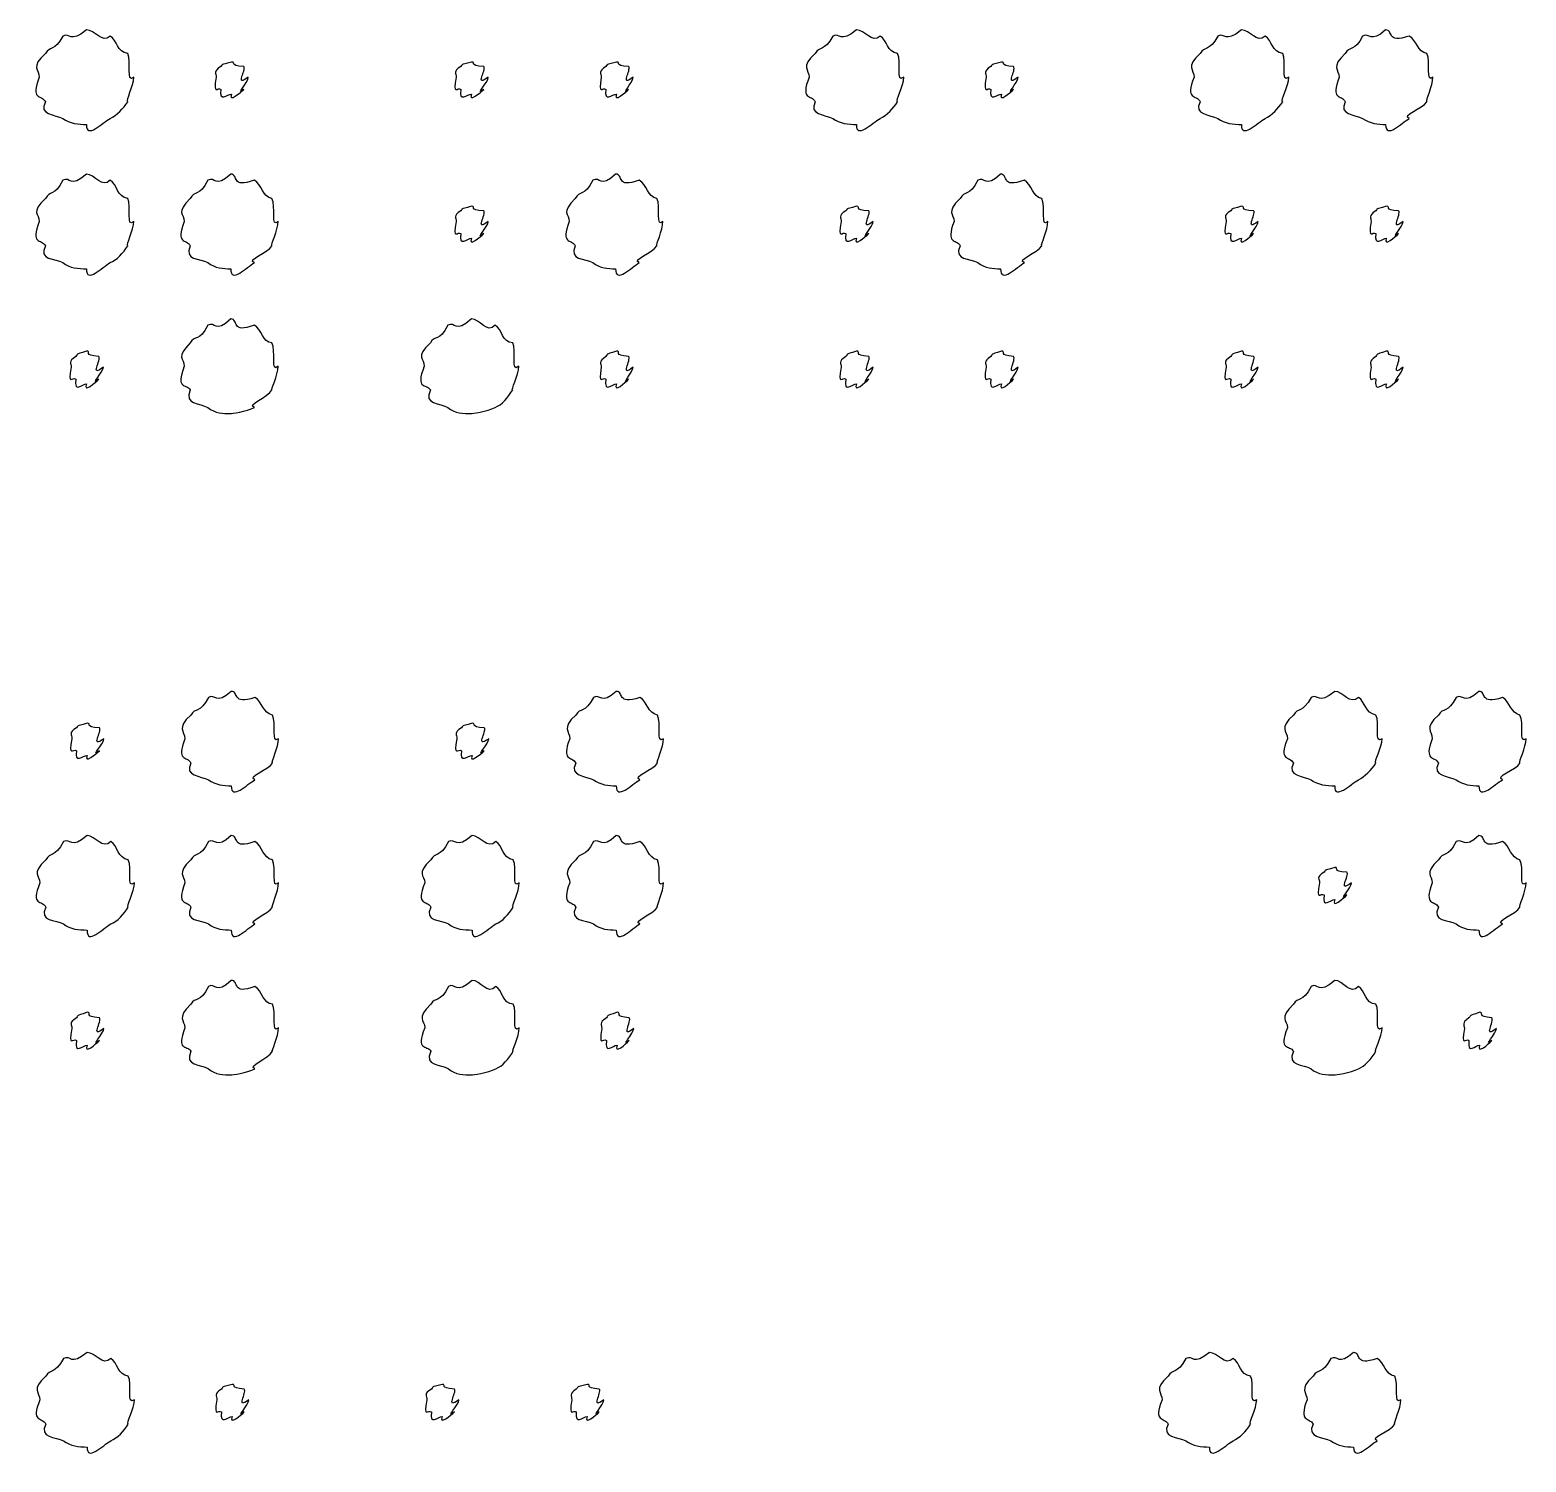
# Model space of a CAD drawing. Header units: millimetres. Extents: x -178 to -32, y 41 to 266.
# Drawn here: x -178.1 to -167.29, y 198.5 to 208.85 of the extents above; entities that cross this region are included whole.
import ezdxf

# ---------------------------------------------------------------- set-up
doc = ezdxf.new("R2010")
doc.units = ezdxf.units.MM
doc.layers.get('0').update_dxf_attribs({"linetype": 'CONTINUOUS'})

msp = doc.modelspace()

# ---------------------------------------------------------------- linework, layer by layer
at = {"color": 0}
for p, q in [((-177.691, 208.849), (-177.691, 208.849)), ((-172.126, 208.849), (-172.126, 208.849)), ((-169.344, 208.849), (-169.344, 208.849)), ((-168.302, 208.849), (-168.302, 208.849)), ((-176.643, 208.617), (-176.643, 208.617)), ((-174.908, 208.617), (-174.908, 208.617)), ((-173.861, 208.617), (-173.861, 208.617)), ((-171.079, 208.617), (-171.079, 208.617)), ((-177.691, 207.807), (-177.691, 207.807)), ((-176.649, 207.807), (-176.649, 207.807)), ((-173.867, 207.807), (-173.867, 207.807)), ((-171.085, 207.807), (-171.085, 207.807)), ((-174.908, 207.575), (-174.908, 207.575)), ((-172.126, 207.575), (-172.126, 207.575)), ((-169.344, 207.575), (-169.344, 207.575)), ((-168.297, 207.575), (-168.297, 207.575)), ((-176.649, 206.76), (-176.649, 206.76)), ((-174.908, 206.76), (-174.908, 206.76)), ((-177.691, 206.528), (-177.691, 206.528)), ((-173.861, 206.528), (-173.861, 206.528)), ((-172.126, 206.528), (-172.126, 206.528)), ((-171.079, 206.528), (-171.079, 206.528)), ((-169.344, 206.528), (-169.344, 206.528)), ((-168.297, 206.528), (-168.297, 206.528)), ((-176.645, 204.068), (-176.645, 204.068)), ((-173.863, 204.068), (-173.863, 204.068)), ((-168.67, 204.068), (-168.67, 204.068)), ((-167.628, 204.068), (-167.628, 204.068)), ((-177.686, 203.837), (-177.686, 203.837)), ((-174.904, 203.837), (-174.904, 203.837)), ((-177.686, 203.026), (-177.686, 203.026)), ((-176.645, 203.026), (-176.645, 203.026)), ((-174.904, 203.026), (-174.904, 203.026)), ((-173.863, 203.026), (-173.863, 203.026)), ((-167.628, 203.026), (-167.628, 203.026)), ((-168.67, 202.795), (-168.67, 202.795)), ((-176.645, 201.979), (-176.645, 201.979)), ((-174.904, 201.979), (-174.904, 201.979)), ((-168.67, 201.979), (-168.67, 201.979)), ((-177.686, 201.748), (-177.686, 201.748)), ((-173.857, 201.748), (-173.857, 201.748)), ((-167.623, 201.748), (-167.623, 201.748)), ((-177.686, 199.289), (-177.686, 199.289)), ((-169.575, 199.289), (-169.575, 199.289)), ((-168.534, 199.289), (-168.534, 199.289)), ((-176.639, 199.058), (-176.639, 199.058)), ((-175.121, 199.058), (-175.121, 199.058)), ((-174.073, 199.058), (-174.073, 199.058))]:
    msp.add_line(p, q, dxfattribs=at)
for points in [[(-177.862, 208.805), (-177.923, 208.689), (-177.958, 208.733), (-177.988, 208.678)], [(-177.691, 208.849), (-177.813, 208.747), (-177.806, 208.834), (-177.862, 208.805)], [(-177.52, 208.805), (-177.578, 208.747), (-177.631, 208.849), (-177.691, 208.849)], [(-177.393, 208.678), (-177.472, 208.689), (-177.467, 208.774), (-177.52, 208.805)], [(-172.297, 208.805), (-172.359, 208.689), (-172.394, 208.733), (-172.424, 208.678)], [(-172.126, 208.849), (-172.249, 208.747), (-172.242, 208.834), (-172.297, 208.805)], [(-171.955, 208.805), (-172.013, 208.747), (-172.067, 208.849), (-172.126, 208.849)], [(-171.829, 208.678), (-171.907, 208.689), (-171.903, 208.774), (-171.955, 208.805)], [(-169.515, 208.805), (-169.577, 208.689), (-169.611, 208.733), (-169.642, 208.678)], [(-169.344, 208.849), (-169.467, 208.747), (-169.46, 208.834), (-169.515, 208.805)], [(-169.173, 208.805), (-169.231, 208.747), (-169.285, 208.849), (-169.344, 208.849)], [(-169.046, 208.678), (-169.125, 208.689), (-169.121, 208.774), (-169.173, 208.805)], [(-168.468, 208.805), (-168.525, 208.689), (-168.564, 208.733), (-168.594, 208.678)], [(-168.302, 208.849), (-168.415, 208.747), (-168.412, 208.834), (-168.468, 208.805)], [(-168.131, 208.805), (-168.302, 208.747), (-168.243, 208.849), (-168.302, 208.849)], [(-168.004, 208.678), (-168.073, 208.689), (-168.076, 208.774), (-168.131, 208.805)], [(-177.988, 208.678), (-178.1, 208.578), (-178.032, 208.565), (-178.032, 208.507)], [(-177.349, 208.507), (-177.409, 208.46), (-177.363, 208.623), (-177.393, 208.678)], [(-176.721, 208.584), (-176.777, 208.548), (-176.754, 208.536), (-176.754, 208.507)], [(-176.643, 208.617), (-176.733, 208.592), (-176.699, 208.606), (-176.721, 208.584)], [(-176.555, 208.584), (-176.667, 208.592), (-176.606, 208.617), (-176.643, 208.617)], [(-176.522, 208.507), (-176.623, 208.431), (-176.533, 208.562), (-176.555, 208.584)], [(-174.986, 208.584), (-175.046, 208.548), (-175.019, 208.536), (-175.019, 208.507)], [(-174.908, 208.617), (-175.002, 208.592), (-174.964, 208.606), (-174.986, 208.584)], [(-174.82, 208.584), (-174.936, 208.592), (-174.871, 208.617), (-174.908, 208.617)], [(-174.787, 208.507), (-174.892, 208.431), (-174.798, 208.562), (-174.82, 208.584)], [(-173.938, 208.584), (-173.995, 208.548), (-173.971, 208.536), (-173.971, 208.507)], [(-173.861, 208.617), (-173.951, 208.592), (-173.916, 208.606), (-173.938, 208.584)], [(-173.773, 208.584), (-173.885, 208.592), (-173.824, 208.617), (-173.861, 208.617)], [(-173.74, 208.507), (-173.84, 208.431), (-173.751, 208.562), (-173.773, 208.584)], [(-172.424, 208.678), (-172.535, 208.578), (-172.468, 208.565), (-172.468, 208.507)], [(-171.784, 208.507), (-171.845, 208.46), (-171.798, 208.623), (-171.829, 208.678)], [(-171.156, 208.584), (-171.213, 208.548), (-171.189, 208.536), (-171.189, 208.507)], [(-171.079, 208.617), (-171.168, 208.592), (-171.134, 208.606), (-171.156, 208.584)], [(-170.991, 208.584), (-171.102, 208.592), (-171.042, 208.617), (-171.079, 208.617)], [(-170.958, 208.507), (-171.058, 208.431), (-170.968, 208.562), (-170.991, 208.584)], [(-169.642, 208.678), (-169.753, 208.578), (-169.686, 208.565), (-169.686, 208.507)], [(-169.002, 208.507), (-169.063, 208.46), (-169.016, 208.623), (-169.046, 208.678)], [(-168.594, 208.678), (-168.702, 208.578), (-168.638, 208.565), (-168.638, 208.507)], [(-167.96, 208.507), (-168.015, 208.46), (-167.974, 208.623), (-168.004, 208.678)], [(-178.032, 208.507), (-178.1, 208.339), (-178.017, 208.385), (-177.988, 208.33)], [(-177.393, 208.33), (-177.409, 208.339), (-177.349, 208.443), (-177.349, 208.507)], [(-176.754, 208.507), (-176.777, 208.365), (-176.743, 208.441), (-176.721, 208.419)], [(-176.555, 208.419), (-176.623, 208.365), (-176.522, 208.47), (-176.522, 208.507)], [(-175.019, 208.507), (-175.046, 208.365), (-175.008, 208.441), (-174.986, 208.419)], [(-174.82, 208.419), (-174.892, 208.365), (-174.787, 208.47), (-174.787, 208.507)], [(-173.971, 208.507), (-173.995, 208.365), (-173.96, 208.441), (-173.938, 208.419)], [(-173.773, 208.419), (-173.84, 208.365), (-173.74, 208.47), (-173.74, 208.507)], [(-172.468, 208.507), (-172.535, 208.339), (-172.453, 208.385), (-172.424, 208.33)], [(-171.829, 208.33), (-171.845, 208.339), (-171.784, 208.443), (-171.784, 208.507)], [(-171.189, 208.507), (-171.213, 208.365), (-171.178, 208.441), (-171.156, 208.419)], [(-170.991, 208.419), (-171.058, 208.365), (-170.958, 208.47), (-170.958, 208.507)], [(-169.686, 208.507), (-169.753, 208.339), (-169.671, 208.385), (-169.642, 208.33)], [(-169.046, 208.33), (-169.063, 208.339), (-169.002, 208.443), (-169.002, 208.507)], [(-168.638, 208.507), (-168.702, 208.339), (-168.623, 208.385), (-168.594, 208.33)], [(-168.004, 208.33), (-168.015, 208.339), (-167.96, 208.443), (-167.96, 208.507)], [(-176.721, 208.419), (-176.733, 208.321), (-176.672, 208.385), (-176.643, 208.385)], [(-176.643, 208.385), (-176.667, 208.321), (-176.577, 208.396), (-176.555, 208.419)], [(-174.986, 208.419), (-175.002, 208.321), (-174.937, 208.385), (-174.908, 208.385)], [(-174.908, 208.385), (-174.936, 208.321), (-174.842, 208.396), (-174.82, 208.419)], [(-173.938, 208.419), (-173.951, 208.321), (-173.89, 208.385), (-173.861, 208.385)], [(-173.861, 208.385), (-173.885, 208.321), (-173.795, 208.396), (-173.773, 208.419)], [(-171.156, 208.419), (-171.168, 208.321), (-171.108, 208.385), (-171.079, 208.385)], [(-171.079, 208.385), (-171.102, 208.321), (-171.013, 208.396), (-170.991, 208.419)], [(-177.988, 208.33), (-178.041, 208.233), (-177.917, 208.238), (-177.862, 208.209)], [(-177.52, 208.209), (-177.472, 208.233), (-177.426, 208.278), (-177.393, 208.33)], [(-172.424, 208.33), (-172.476, 208.233), (-172.352, 208.238), (-172.297, 208.209)], [(-171.955, 208.209), (-171.907, 208.233), (-171.862, 208.278), (-171.829, 208.33)], [(-169.642, 208.33), (-169.694, 208.233), (-169.57, 208.238), (-169.515, 208.209)], [(-169.173, 208.209), (-169.125, 208.233), (-169.079, 208.278), (-169.046, 208.33)], [(-168.594, 208.33), (-168.644, 208.233), (-168.523, 208.238), (-168.468, 208.209)], [(-168.131, 208.209), (-168.192, 208.233), (-168.033, 208.278), (-168.004, 208.33)], [(-177.862, 208.209), (-177.813, 208.173), (-177.748, 208.165), (-177.691, 208.165)], [(-177.691, 208.165), (-177.696, 208.056), (-177.575, 208.179), (-177.52, 208.209)], [(-172.297, 208.209), (-172.249, 208.173), (-172.184, 208.165), (-172.126, 208.165)], [(-172.126, 208.165), (-172.132, 208.056), (-172.011, 208.179), (-171.955, 208.209)], [(-169.515, 208.209), (-169.467, 208.173), (-169.402, 208.165), (-169.344, 208.165)], [(-169.344, 208.165), (-169.35, 208.056), (-169.228, 208.179), (-169.173, 208.209)], [(-168.468, 208.209), (-168.415, 208.173), (-168.357, 208.165), (-168.302, 208.165)], [(-168.302, 208.165), (-168.302, 208.056), (-168.186, 208.179), (-168.131, 208.209)], [(-177.862, 207.763), (-177.923, 207.641), (-177.958, 207.688), (-177.988, 207.631)], [(-177.691, 207.807), (-177.813, 207.699), (-177.806, 207.792), (-177.862, 207.763)], [(-177.52, 207.763), (-177.578, 207.699), (-177.631, 207.807), (-177.691, 207.807)], [(-177.393, 207.631), (-177.472, 207.641), (-177.467, 207.732), (-177.52, 207.763)], [(-176.814, 207.763), (-176.872, 207.641), (-176.911, 207.688), (-176.941, 207.631)], [(-176.649, 207.807), (-176.762, 207.699), (-176.759, 207.792), (-176.814, 207.763)], [(-176.478, 207.763), (-176.649, 207.699), (-176.59, 207.807), (-176.649, 207.807)], [(-176.351, 207.631), (-176.42, 207.641), (-176.423, 207.732), (-176.478, 207.763)], [(-174.032, 207.763), (-174.09, 207.641), (-174.129, 207.688), (-174.159, 207.631)], [(-173.867, 207.807), (-173.98, 207.699), (-173.977, 207.792), (-174.032, 207.763)], [(-173.696, 207.763), (-173.867, 207.699), (-173.807, 207.807), (-173.867, 207.807)], [(-173.569, 207.631), (-173.638, 207.641), (-173.641, 207.732), (-173.696, 207.763)], [(-171.25, 207.763), (-171.307, 207.641), (-171.346, 207.688), (-171.377, 207.631)], [(-171.085, 207.807), (-171.197, 207.699), (-171.195, 207.792), (-171.25, 207.763)], [(-170.913, 207.763), (-171.085, 207.699), (-171.025, 207.807), (-171.085, 207.807)], [(-170.787, 207.631), (-170.856, 207.641), (-170.858, 207.732), (-170.913, 207.763)], [(-177.988, 207.631), (-178.1, 207.527), (-178.032, 207.52), (-178.032, 207.465)], [(-177.349, 207.465), (-177.409, 207.41), (-177.363, 207.575), (-177.393, 207.631)], [(-176.941, 207.631), (-177.049, 207.527), (-176.985, 207.52), (-176.985, 207.465)], [(-176.307, 207.465), (-176.362, 207.41), (-176.321, 207.575), (-176.351, 207.631)], [(-174.159, 207.631), (-174.266, 207.527), (-174.203, 207.52), (-174.203, 207.465)], [(-173.525, 207.465), (-173.58, 207.41), (-173.539, 207.575), (-173.569, 207.631)], [(-171.377, 207.631), (-171.484, 207.527), (-171.421, 207.52), (-171.421, 207.465)], [(-170.743, 207.465), (-170.798, 207.41), (-170.756, 207.575), (-170.787, 207.631)], [(-174.986, 207.542), (-175.046, 207.501), (-175.019, 207.494), (-175.019, 207.465)], [(-174.908, 207.575), (-175.002, 207.545), (-174.964, 207.564), (-174.986, 207.542)], [(-174.82, 207.542), (-174.936, 207.545), (-174.871, 207.575), (-174.908, 207.575)], [(-174.787, 207.465), (-174.892, 207.384), (-174.798, 207.52), (-174.82, 207.542)], [(-172.203, 207.542), (-172.264, 207.501), (-172.236, 207.494), (-172.236, 207.465)], [(-172.126, 207.575), (-172.22, 207.545), (-172.181, 207.564), (-172.203, 207.542)], [(-172.038, 207.542), (-172.154, 207.545), (-172.089, 207.575), (-172.126, 207.575)], [(-172.005, 207.465), (-172.11, 207.384), (-172.016, 207.52), (-172.038, 207.542)], [(-169.421, 207.542), (-169.482, 207.501), (-169.454, 207.494), (-169.454, 207.465)], [(-169.344, 207.575), (-169.438, 207.545), (-169.399, 207.564), (-169.421, 207.542)], [(-169.256, 207.542), (-169.371, 207.545), (-169.307, 207.575), (-169.344, 207.575)], [(-169.223, 207.465), (-169.327, 207.384), (-169.234, 207.52), (-169.256, 207.542)], [(-168.374, 207.542), (-168.43, 207.501), (-168.407, 207.494), (-168.407, 207.465)], [(-168.297, 207.575), (-168.386, 207.545), (-168.352, 207.564), (-168.374, 207.542)], [(-168.208, 207.542), (-168.32, 207.545), (-168.259, 207.575), (-168.297, 207.575)], [(-168.176, 207.465), (-168.276, 207.384), (-168.186, 207.52), (-168.208, 207.542)], [(-178.032, 207.465), (-178.1, 207.292), (-178.017, 207.344), (-177.988, 207.289)], [(-177.393, 207.289), (-177.409, 207.292), (-177.349, 207.402), (-177.349, 207.465)], [(-176.985, 207.465), (-177.049, 207.292), (-176.97, 207.344), (-176.941, 207.289)], [(-176.351, 207.289), (-176.362, 207.292), (-176.307, 207.402), (-176.307, 207.465)], [(-175.019, 207.465), (-175.046, 207.318), (-175.008, 207.399), (-174.986, 207.377)], [(-174.82, 207.377), (-174.892, 207.318), (-174.787, 207.428), (-174.787, 207.465)], [(-174.203, 207.465), (-174.266, 207.292), (-174.188, 207.344), (-174.159, 207.289)], [(-173.569, 207.289), (-173.58, 207.292), (-173.525, 207.402), (-173.525, 207.465)], [(-172.236, 207.465), (-172.264, 207.318), (-172.225, 207.399), (-172.203, 207.377)], [(-172.038, 207.377), (-172.11, 207.318), (-172.005, 207.428), (-172.005, 207.465)], [(-171.421, 207.465), (-171.484, 207.292), (-171.406, 207.344), (-171.377, 207.289)], [(-170.787, 207.289), (-170.798, 207.292), (-170.743, 207.402), (-170.743, 207.465)], [(-169.454, 207.465), (-169.482, 207.318), (-169.443, 207.399), (-169.421, 207.377)], [(-169.256, 207.377), (-169.327, 207.318), (-169.223, 207.428), (-169.223, 207.465)], [(-168.407, 207.465), (-168.43, 207.318), (-168.396, 207.399), (-168.374, 207.377)], [(-168.208, 207.377), (-168.276, 207.318), (-168.176, 207.428), (-168.176, 207.465)], [(-177.988, 207.289), (-178.041, 207.185), (-177.917, 207.196), (-177.862, 207.167)], [(-177.52, 207.167), (-177.472, 207.185), (-177.426, 207.236), (-177.393, 207.289)], [(-176.941, 207.289), (-176.991, 207.185), (-176.869, 207.196), (-176.814, 207.167)], [(-176.478, 207.167), (-176.539, 207.185), (-176.38, 207.236), (-176.351, 207.289)], [(-174.986, 207.377), (-175.002, 207.274), (-174.937, 207.344), (-174.908, 207.344)], [(-174.908, 207.344), (-174.936, 207.274), (-174.842, 207.355), (-174.82, 207.377)], [(-174.159, 207.289), (-174.208, 207.185), (-174.087, 207.196), (-174.032, 207.167)], [(-173.696, 207.167), (-173.756, 207.185), (-173.598, 207.236), (-173.569, 207.289)], [(-172.203, 207.377), (-172.22, 207.274), (-172.155, 207.344), (-172.126, 207.344)], [(-172.126, 207.344), (-172.154, 207.274), (-172.06, 207.355), (-172.038, 207.377)], [(-171.377, 207.289), (-171.426, 207.185), (-171.305, 207.196), (-171.25, 207.167)], [(-170.913, 207.167), (-170.974, 207.185), (-170.816, 207.236), (-170.787, 207.289)], [(-169.421, 207.377), (-169.438, 207.274), (-169.373, 207.344), (-169.344, 207.344)], [(-169.344, 207.344), (-169.371, 207.274), (-169.278, 207.355), (-169.256, 207.377)], [(-168.374, 207.377), (-168.386, 207.274), (-168.325, 207.344), (-168.297, 207.344)], [(-168.297, 207.344), (-168.32, 207.274), (-168.231, 207.355), (-168.208, 207.377)], [(-177.862, 207.167), (-177.813, 207.126), (-177.748, 207.123), (-177.691, 207.123)], [(-177.691, 207.123), (-177.696, 207.009), (-177.575, 207.137), (-177.52, 207.167)], [(-176.814, 207.167), (-176.762, 207.126), (-176.704, 207.123), (-176.649, 207.123)], [(-176.649, 207.123), (-176.649, 207.009), (-176.533, 207.137), (-176.478, 207.167)], [(-174.032, 207.167), (-173.98, 207.126), (-173.922, 207.123), (-173.867, 207.123)], [(-173.867, 207.123), (-173.867, 207.009), (-173.751, 207.137), (-173.696, 207.167)], [(-171.25, 207.167), (-171.197, 207.126), (-171.14, 207.123), (-171.085, 207.123)], [(-171.085, 207.123), (-171.085, 207.009), (-170.968, 207.137), (-170.913, 207.167)], [(-176.649, 206.76), (-176.762, 206.649), (-176.759, 206.744), (-176.814, 206.715)], [(-176.478, 206.715), (-176.649, 206.649), (-176.59, 206.76), (-176.649, 206.76)], [(-174.908, 206.76), (-175.031, 206.649), (-175.024, 206.744), (-175.079, 206.715)], [(-174.738, 206.715), (-174.795, 206.649), (-174.849, 206.76), (-174.908, 206.76)], [(-176.814, 206.715), (-176.872, 206.59), (-176.911, 206.644), (-176.941, 206.588)], [(-176.351, 206.588), (-176.42, 206.59), (-176.423, 206.685), (-176.478, 206.715)], [(-175.079, 206.715), (-175.141, 206.59), (-175.176, 206.644), (-175.206, 206.588)], [(-174.611, 206.588), (-174.689, 206.59), (-174.685, 206.685), (-174.738, 206.715)], [(-176.941, 206.588), (-177.049, 206.48), (-176.985, 206.476), (-176.985, 206.418)], [(-176.307, 206.418), (-176.362, 206.363), (-176.321, 206.533), (-176.351, 206.588)], [(-175.206, 206.588), (-175.318, 206.48), (-175.25, 206.476), (-175.25, 206.418)], [(-174.567, 206.418), (-174.627, 206.363), (-174.581, 206.533), (-174.611, 206.588)], [(-177.768, 206.489), (-177.829, 206.447), (-177.801, 206.441), (-177.801, 206.412)], [(-177.691, 206.528), (-177.784, 206.495), (-177.746, 206.514), (-177.768, 206.489)], [(-177.602, 206.489), (-177.718, 206.495), (-177.654, 206.528), (-177.691, 206.528)], [(-177.569, 206.412), (-177.674, 206.329), (-177.581, 206.467), (-177.602, 206.489)], [(-173.938, 206.489), (-173.995, 206.447), (-173.971, 206.441), (-173.971, 206.412)], [(-173.861, 206.528), (-173.951, 206.495), (-173.916, 206.514), (-173.938, 206.489)], [(-173.773, 206.489), (-173.885, 206.495), (-173.824, 206.528), (-173.861, 206.528)], [(-173.74, 206.412), (-173.84, 206.329), (-173.751, 206.467), (-173.773, 206.489)], [(-172.203, 206.489), (-172.264, 206.447), (-172.236, 206.441), (-172.236, 206.412)], [(-172.126, 206.528), (-172.22, 206.495), (-172.181, 206.514), (-172.203, 206.489)], [(-172.038, 206.489), (-172.154, 206.495), (-172.089, 206.528), (-172.126, 206.528)], [(-172.005, 206.412), (-172.11, 206.329), (-172.016, 206.467), (-172.038, 206.489)], [(-171.156, 206.489), (-171.213, 206.447), (-171.189, 206.441), (-171.189, 206.412)], [(-171.079, 206.528), (-171.168, 206.495), (-171.134, 206.514), (-171.156, 206.489)], [(-170.991, 206.489), (-171.102, 206.495), (-171.042, 206.528), (-171.079, 206.528)], [(-170.958, 206.412), (-171.058, 206.329), (-170.968, 206.467), (-170.991, 206.489)], [(-169.421, 206.489), (-169.482, 206.447), (-169.454, 206.441), (-169.454, 206.412)], [(-169.344, 206.528), (-169.438, 206.495), (-169.399, 206.514), (-169.421, 206.489)], [(-169.256, 206.489), (-169.371, 206.495), (-169.307, 206.528), (-169.344, 206.528)], [(-169.223, 206.412), (-169.327, 206.329), (-169.234, 206.467), (-169.256, 206.489)], [(-168.374, 206.489), (-168.43, 206.447), (-168.407, 206.441), (-168.407, 206.412)], [(-168.297, 206.528), (-168.386, 206.495), (-168.352, 206.514), (-168.374, 206.489)], [(-168.208, 206.489), (-168.32, 206.495), (-168.259, 206.528), (-168.297, 206.528)], [(-168.176, 206.412), (-168.276, 206.329), (-168.186, 206.467), (-168.208, 206.489)], [(-177.801, 206.412), (-177.829, 206.266), (-177.79, 206.349), (-177.768, 206.324)], [(-177.768, 206.324), (-177.784, 206.219), (-177.72, 206.291), (-177.691, 206.291)], [(-177.691, 206.291), (-177.718, 206.219), (-177.625, 206.302), (-177.602, 206.324)], [(-177.602, 206.324), (-177.674, 206.266), (-177.569, 206.379), (-177.569, 206.412)], [(-176.985, 206.418), (-177.049, 206.241), (-176.97, 206.298), (-176.941, 206.247)], [(-176.351, 206.247), (-176.362, 206.241), (-176.307, 206.354), (-176.307, 206.418)], [(-175.25, 206.418), (-175.318, 206.241), (-175.235, 206.298), (-175.206, 206.247)], [(-174.611, 206.247), (-174.627, 206.241), (-174.567, 206.354), (-174.567, 206.418)], [(-173.971, 206.412), (-173.995, 206.266), (-173.96, 206.349), (-173.938, 206.324)], [(-173.938, 206.324), (-173.951, 206.219), (-173.89, 206.291), (-173.861, 206.291)], [(-173.861, 206.291), (-173.885, 206.219), (-173.795, 206.302), (-173.773, 206.324)], [(-173.773, 206.324), (-173.84, 206.266), (-173.74, 206.379), (-173.74, 206.412)], [(-172.236, 206.412), (-172.264, 206.266), (-172.225, 206.349), (-172.203, 206.324)], [(-172.203, 206.324), (-172.22, 206.219), (-172.155, 206.291), (-172.126, 206.291)], [(-172.126, 206.291), (-172.154, 206.219), (-172.06, 206.302), (-172.038, 206.324)], [(-172.038, 206.324), (-172.11, 206.266), (-172.005, 206.379), (-172.005, 206.412)], [(-171.189, 206.412), (-171.213, 206.266), (-171.178, 206.349), (-171.156, 206.324)], [(-171.156, 206.324), (-171.168, 206.219), (-171.108, 206.291), (-171.079, 206.291)], [(-171.079, 206.291), (-171.102, 206.219), (-171.013, 206.302), (-170.991, 206.324)], [(-170.991, 206.324), (-171.058, 206.266), (-170.958, 206.379), (-170.958, 206.412)], [(-169.454, 206.412), (-169.482, 206.266), (-169.443, 206.349), (-169.421, 206.324)], [(-169.421, 206.324), (-169.438, 206.219), (-169.373, 206.291), (-169.344, 206.291)], [(-169.344, 206.291), (-169.371, 206.219), (-169.278, 206.302), (-169.256, 206.324)], [(-169.256, 206.324), (-169.327, 206.266), (-169.223, 206.379), (-169.223, 206.412)], [(-168.407, 206.412), (-168.43, 206.266), (-168.396, 206.349), (-168.374, 206.324)], [(-168.374, 206.324), (-168.386, 206.219), (-168.325, 206.291), (-168.297, 206.291)], [(-168.297, 206.291), (-168.32, 206.219), (-168.231, 206.302), (-168.208, 206.324)], [(-168.208, 206.324), (-168.276, 206.266), (-168.176, 206.379), (-168.176, 206.412)], [(-176.941, 206.247), (-176.991, 206.138), (-176.869, 206.153), (-176.814, 206.12)], [(-176.478, 206.12), (-176.539, 206.138), (-176.38, 206.194), (-176.351, 206.247)], [(-175.206, 206.247), (-175.259, 206.138), (-175.134, 206.153), (-175.079, 206.12)], [(-174.738, 206.12), (-174.689, 206.138), (-174.644, 206.194), (-174.611, 206.247)], [(-176.814, 206.12), (-176.762, 206.076), (-176.704, 206.076), (-176.649, 206.076)], [(-176.649, 206.076), (-176.649, 206.076), (-176.533, 206.09), (-176.478, 206.12)], [(-175.079, 206.12), (-175.031, 206.076), (-174.966, 206.076), (-174.908, 206.076)], [(-174.908, 206.076), (-174.914, 206.076), (-174.793, 206.09), (-174.738, 206.12)], [(-176.645, 204.068), (-176.758, 203.966), (-176.755, 204.053), (-176.81, 204.024)], [(-176.474, 204.024), (-176.645, 203.966), (-176.585, 204.068), (-176.645, 204.068)], [(-173.863, 204.068), (-173.976, 203.966), (-173.973, 204.053), (-174.028, 204.024)], [(-173.692, 204.024), (-173.863, 203.966), (-173.803, 204.068), (-173.863, 204.068)], [(-168.67, 204.068), (-168.793, 203.966), (-168.786, 204.053), (-168.841, 204.024)], [(-168.499, 204.024), (-168.557, 203.966), (-168.611, 204.068), (-168.67, 204.068)], [(-167.628, 204.068), (-167.741, 203.966), (-167.738, 204.053), (-167.793, 204.024)], [(-167.457, 204.024), (-167.628, 203.966), (-167.569, 204.068), (-167.628, 204.068)], [(-176.81, 204.024), (-176.868, 203.908), (-176.907, 203.952), (-176.937, 203.897)], [(-176.347, 203.897), (-176.416, 203.908), (-176.419, 203.994), (-176.474, 204.024)], [(-174.028, 204.024), (-174.086, 203.908), (-174.124, 203.952), (-174.155, 203.897)], [(-173.565, 203.897), (-173.634, 203.908), (-173.637, 203.994), (-173.692, 204.024)], [(-168.841, 204.024), (-168.903, 203.908), (-168.938, 203.952), (-168.968, 203.897)], [(-168.372, 203.897), (-168.451, 203.908), (-168.447, 203.994), (-168.499, 204.024)], [(-167.793, 204.024), (-167.852, 203.908), (-167.89, 203.952), (-167.92, 203.897)], [(-167.331, 203.897), (-167.399, 203.908), (-167.402, 203.994), (-167.457, 204.024)], [(-177.686, 203.837), (-177.78, 203.812), (-177.742, 203.825), (-177.764, 203.804)], [(-177.598, 203.804), (-177.714, 203.812), (-177.649, 203.837), (-177.686, 203.837)], [(-176.937, 203.897), (-177.044, 203.798), (-176.981, 203.784), (-176.981, 203.726)], [(-176.303, 203.726), (-176.358, 203.679), (-176.317, 203.842), (-176.347, 203.897)], [(-174.904, 203.837), (-174.998, 203.812), (-174.959, 203.825), (-174.981, 203.804)], [(-174.816, 203.804), (-174.932, 203.812), (-174.867, 203.837), (-174.904, 203.837)], [(-174.155, 203.897), (-174.262, 203.798), (-174.199, 203.784), (-174.199, 203.726)], [(-173.521, 203.726), (-173.576, 203.679), (-173.535, 203.842), (-173.565, 203.897)], [(-168.968, 203.897), (-169.079, 203.798), (-169.012, 203.784), (-169.012, 203.726)], [(-168.328, 203.726), (-168.389, 203.679), (-168.342, 203.842), (-168.372, 203.897)], [(-167.92, 203.897), (-168.028, 203.798), (-167.965, 203.784), (-167.965, 203.726)], [(-167.287, 203.726), (-167.342, 203.679), (-167.3, 203.842), (-167.331, 203.897)], [(-177.764, 203.804), (-177.824, 203.768), (-177.797, 203.755), (-177.797, 203.726)], [(-177.797, 203.726), (-177.824, 203.585), (-177.786, 203.66), (-177.764, 203.638)], [(-177.565, 203.726), (-177.67, 203.65), (-177.576, 203.781), (-177.598, 203.804)], [(-177.598, 203.638), (-177.67, 203.585), (-177.565, 203.689), (-177.565, 203.726)], [(-176.981, 203.726), (-177.044, 203.558), (-176.966, 203.605), (-176.937, 203.55)], [(-176.347, 203.55), (-176.358, 203.558), (-176.303, 203.663), (-176.303, 203.726)], [(-174.981, 203.804), (-175.042, 203.768), (-175.014, 203.755), (-175.014, 203.726)], [(-175.014, 203.726), (-175.042, 203.585), (-175.004, 203.66), (-174.981, 203.638)], [(-174.783, 203.726), (-174.888, 203.65), (-174.794, 203.781), (-174.816, 203.804)], [(-174.816, 203.638), (-174.888, 203.585), (-174.783, 203.689), (-174.783, 203.726)], [(-174.199, 203.726), (-174.262, 203.558), (-174.184, 203.605), (-174.155, 203.55)], [(-173.565, 203.55), (-173.576, 203.558), (-173.521, 203.663), (-173.521, 203.726)], [(-169.012, 203.726), (-169.079, 203.558), (-168.997, 203.605), (-168.968, 203.55)], [(-168.372, 203.55), (-168.389, 203.558), (-168.328, 203.663), (-168.328, 203.726)], [(-167.965, 203.726), (-168.028, 203.558), (-167.949, 203.605), (-167.92, 203.55)], [(-167.331, 203.55), (-167.342, 203.558), (-167.287, 203.663), (-167.287, 203.726)], [(-177.764, 203.638), (-177.78, 203.54), (-177.715, 203.605), (-177.686, 203.605)], [(-177.686, 203.605), (-177.714, 203.54), (-177.62, 203.616), (-177.598, 203.638)], [(-174.981, 203.638), (-174.998, 203.54), (-174.933, 203.605), (-174.904, 203.605)], [(-174.904, 203.605), (-174.932, 203.54), (-174.838, 203.616), (-174.816, 203.638)], [(-176.937, 203.55), (-176.986, 203.452), (-176.865, 203.458), (-176.81, 203.429)], [(-176.474, 203.429), (-176.535, 203.452), (-176.376, 203.498), (-176.347, 203.55)], [(-174.155, 203.55), (-174.204, 203.452), (-174.083, 203.458), (-174.028, 203.429)], [(-173.692, 203.429), (-173.752, 203.452), (-173.594, 203.498), (-173.565, 203.55)], [(-168.968, 203.55), (-169.02, 203.452), (-168.896, 203.458), (-168.841, 203.429)], [(-168.499, 203.429), (-168.451, 203.452), (-168.406, 203.498), (-168.372, 203.55)], [(-167.92, 203.55), (-167.97, 203.452), (-167.849, 203.458), (-167.793, 203.429)], [(-167.457, 203.429), (-167.518, 203.452), (-167.36, 203.498), (-167.331, 203.55)], [(-176.81, 203.429), (-176.758, 203.393), (-176.7, 203.385), (-176.645, 203.385)], [(-176.645, 203.385), (-176.645, 203.276), (-176.529, 203.399), (-176.474, 203.429)], [(-174.028, 203.429), (-173.976, 203.393), (-173.918, 203.385), (-173.863, 203.385)], [(-173.863, 203.385), (-173.863, 203.276), (-173.747, 203.399), (-173.692, 203.429)], [(-168.841, 203.429), (-168.793, 203.393), (-168.728, 203.385), (-168.67, 203.385)], [(-168.67, 203.385), (-168.675, 203.276), (-168.554, 203.399), (-168.499, 203.429)], [(-167.793, 203.429), (-167.741, 203.393), (-167.683, 203.385), (-167.628, 203.385)], [(-167.628, 203.385), (-167.628, 203.276), (-167.513, 203.399), (-167.457, 203.429)], [(-177.858, 202.982), (-177.92, 202.861), (-177.954, 202.908), (-177.984, 202.85)], [(-177.686, 203.026), (-177.809, 202.919), (-177.802, 203.011), (-177.858, 202.982)], [(-177.516, 202.982), (-177.574, 202.919), (-177.627, 203.026), (-177.686, 203.026)], [(-177.389, 202.85), (-177.467, 202.861), (-177.463, 202.952), (-177.516, 202.982)], [(-176.81, 202.982), (-176.868, 202.861), (-176.907, 202.908), (-176.937, 202.85)], [(-176.645, 203.026), (-176.758, 202.919), (-176.755, 203.011), (-176.81, 202.982)], [(-176.474, 202.982), (-176.645, 202.919), (-176.585, 203.026), (-176.645, 203.026)], [(-176.347, 202.85), (-176.416, 202.861), (-176.419, 202.952), (-176.474, 202.982)], [(-175.075, 202.982), (-175.137, 202.861), (-175.172, 202.908), (-175.202, 202.85)], [(-174.904, 203.026), (-175.027, 202.919), (-175.02, 203.011), (-175.075, 202.982)], [(-174.733, 202.982), (-174.791, 202.919), (-174.845, 203.026), (-174.904, 203.026)], [(-174.607, 202.85), (-174.685, 202.861), (-174.681, 202.952), (-174.733, 202.982)], [(-174.028, 202.982), (-174.086, 202.861), (-174.124, 202.908), (-174.155, 202.85)], [(-173.863, 203.026), (-173.976, 202.919), (-173.973, 203.011), (-174.028, 202.982)], [(-173.692, 202.982), (-173.863, 202.919), (-173.803, 203.026), (-173.863, 203.026)], [(-173.565, 202.85), (-173.634, 202.861), (-173.637, 202.952), (-173.692, 202.982)], [(-167.793, 202.982), (-167.852, 202.861), (-167.89, 202.908), (-167.92, 202.85)], [(-167.628, 203.026), (-167.741, 202.919), (-167.738, 203.011), (-167.793, 202.982)], [(-167.457, 202.982), (-167.628, 202.919), (-167.569, 203.026), (-167.628, 203.026)], [(-167.331, 202.85), (-167.399, 202.861), (-167.402, 202.952), (-167.457, 202.982)], [(-177.984, 202.85), (-178.096, 202.747), (-178.028, 202.74), (-178.028, 202.685)], [(-177.345, 202.685), (-177.406, 202.63), (-177.359, 202.795), (-177.389, 202.85)], [(-176.937, 202.85), (-177.044, 202.747), (-176.981, 202.74), (-176.981, 202.685)], [(-176.303, 202.685), (-176.358, 202.63), (-176.317, 202.795), (-176.347, 202.85)], [(-175.202, 202.85), (-175.314, 202.747), (-175.246, 202.74), (-175.246, 202.685)], [(-174.563, 202.685), (-174.623, 202.63), (-174.576, 202.795), (-174.607, 202.85)], [(-174.155, 202.85), (-174.262, 202.747), (-174.199, 202.74), (-174.199, 202.685)], [(-173.521, 202.685), (-173.576, 202.63), (-173.535, 202.795), (-173.565, 202.85)], [(-168.747, 202.762), (-168.808, 202.721), (-168.78, 202.714), (-168.78, 202.685)], [(-168.67, 202.795), (-168.764, 202.765), (-168.725, 202.784), (-168.747, 202.762)], [(-168.582, 202.762), (-168.698, 202.765), (-168.633, 202.795), (-168.67, 202.795)], [(-168.549, 202.685), (-168.654, 202.603), (-168.56, 202.74), (-168.582, 202.762)], [(-167.92, 202.85), (-168.028, 202.747), (-167.965, 202.74), (-167.965, 202.685)], [(-167.287, 202.685), (-167.342, 202.63), (-167.3, 202.795), (-167.331, 202.85)], [(-178.028, 202.685), (-178.096, 202.511), (-178.013, 202.563), (-177.984, 202.508)], [(-177.389, 202.508), (-177.406, 202.511), (-177.345, 202.621), (-177.345, 202.685)], [(-176.981, 202.685), (-177.044, 202.511), (-176.966, 202.563), (-176.937, 202.508)], [(-176.347, 202.508), (-176.358, 202.511), (-176.303, 202.621), (-176.303, 202.685)], [(-175.246, 202.685), (-175.314, 202.511), (-175.231, 202.563), (-175.202, 202.508)], [(-174.607, 202.508), (-174.623, 202.511), (-174.563, 202.621), (-174.563, 202.685)], [(-174.199, 202.685), (-174.262, 202.511), (-174.184, 202.563), (-174.155, 202.508)], [(-173.565, 202.508), (-173.576, 202.511), (-173.521, 202.621), (-173.521, 202.685)], [(-168.78, 202.685), (-168.808, 202.537), (-168.769, 202.619), (-168.747, 202.596)], [(-168.582, 202.596), (-168.654, 202.537), (-168.549, 202.648), (-168.549, 202.685)], [(-167.965, 202.685), (-168.028, 202.511), (-167.949, 202.563), (-167.92, 202.508)], [(-167.331, 202.508), (-167.342, 202.511), (-167.287, 202.621), (-167.287, 202.685)], [(-168.747, 202.596), (-168.764, 202.493), (-168.699, 202.563), (-168.67, 202.563)], [(-168.67, 202.563), (-168.698, 202.493), (-168.604, 202.575), (-168.582, 202.596)], [(-177.984, 202.508), (-178.037, 202.405), (-177.913, 202.416), (-177.858, 202.387)], [(-177.516, 202.387), (-177.467, 202.405), (-177.422, 202.456), (-177.389, 202.508)], [(-176.937, 202.508), (-176.986, 202.405), (-176.865, 202.416), (-176.81, 202.387)], [(-176.474, 202.387), (-176.535, 202.405), (-176.376, 202.456), (-176.347, 202.508)], [(-175.202, 202.508), (-175.254, 202.405), (-175.13, 202.416), (-175.075, 202.387)], [(-174.733, 202.387), (-174.685, 202.405), (-174.64, 202.456), (-174.607, 202.508)], [(-174.155, 202.508), (-174.204, 202.405), (-174.083, 202.416), (-174.028, 202.387)], [(-173.692, 202.387), (-173.752, 202.405), (-173.594, 202.456), (-173.565, 202.508)], [(-167.92, 202.508), (-167.97, 202.405), (-167.849, 202.416), (-167.793, 202.387)], [(-167.457, 202.387), (-167.518, 202.405), (-167.36, 202.456), (-167.331, 202.508)], [(-177.858, 202.387), (-177.809, 202.346), (-177.745, 202.343), (-177.686, 202.343)], [(-177.686, 202.343), (-177.692, 202.228), (-177.571, 202.357), (-177.516, 202.387)], [(-176.81, 202.387), (-176.758, 202.346), (-176.7, 202.343), (-176.645, 202.343)], [(-176.645, 202.343), (-176.645, 202.228), (-176.529, 202.357), (-176.474, 202.387)], [(-175.075, 202.387), (-175.027, 202.346), (-174.962, 202.343), (-174.904, 202.343)], [(-174.904, 202.343), (-174.91, 202.228), (-174.789, 202.357), (-174.733, 202.387)], [(-174.028, 202.387), (-173.976, 202.346), (-173.918, 202.343), (-173.863, 202.343)], [(-173.863, 202.343), (-173.863, 202.228), (-173.747, 202.357), (-173.692, 202.387)], [(-167.793, 202.387), (-167.741, 202.346), (-167.683, 202.343), (-167.628, 202.343)], [(-167.628, 202.343), (-167.628, 202.228), (-167.513, 202.357), (-167.457, 202.387)], [(-176.81, 201.935), (-176.868, 201.81), (-176.907, 201.863), (-176.937, 201.808)], [(-176.645, 201.979), (-176.758, 201.869), (-176.755, 201.964), (-176.81, 201.935)], [(-176.474, 201.935), (-176.645, 201.869), (-176.585, 201.979), (-176.645, 201.979)], [(-176.347, 201.808), (-176.416, 201.81), (-176.419, 201.905), (-176.474, 201.935)], [(-175.075, 201.935), (-175.137, 201.81), (-175.172, 201.863), (-175.202, 201.808)], [(-174.904, 201.979), (-175.027, 201.869), (-175.02, 201.964), (-175.075, 201.935)], [(-174.733, 201.935), (-174.791, 201.869), (-174.845, 201.979), (-174.904, 201.979)], [(-174.607, 201.808), (-174.685, 201.81), (-174.681, 201.905), (-174.733, 201.935)], [(-168.841, 201.935), (-168.903, 201.81), (-168.938, 201.863), (-168.968, 201.808)], [(-168.67, 201.979), (-168.793, 201.869), (-168.786, 201.964), (-168.841, 201.935)], [(-168.499, 201.935), (-168.557, 201.869), (-168.611, 201.979), (-168.67, 201.979)], [(-168.372, 201.808), (-168.451, 201.81), (-168.447, 201.905), (-168.499, 201.935)], [(-176.937, 201.808), (-177.044, 201.699), (-176.981, 201.695), (-176.981, 201.637)], [(-176.303, 201.637), (-176.358, 201.582), (-176.317, 201.753), (-176.347, 201.808)], [(-175.202, 201.808), (-175.314, 201.699), (-175.246, 201.695), (-175.246, 201.637)], [(-174.563, 201.637), (-174.623, 201.582), (-174.576, 201.753), (-174.607, 201.808)], [(-168.968, 201.808), (-169.079, 201.699), (-169.012, 201.695), (-169.012, 201.637)], [(-168.328, 201.637), (-168.389, 201.582), (-168.342, 201.753), (-168.372, 201.808)], [(-177.764, 201.709), (-177.824, 201.666), (-177.797, 201.661), (-177.797, 201.632)], [(-177.686, 201.748), (-177.78, 201.714), (-177.742, 201.734), (-177.764, 201.709)], [(-177.598, 201.709), (-177.714, 201.714), (-177.649, 201.748), (-177.686, 201.748)], [(-177.565, 201.632), (-177.67, 201.549), (-177.576, 201.687), (-177.598, 201.709)], [(-173.934, 201.709), (-173.991, 201.666), (-173.967, 201.661), (-173.967, 201.632)], [(-173.857, 201.748), (-173.947, 201.714), (-173.912, 201.734), (-173.934, 201.709)], [(-173.769, 201.709), (-173.88, 201.714), (-173.82, 201.748), (-173.857, 201.748)], [(-173.736, 201.632), (-173.836, 201.549), (-173.747, 201.687), (-173.769, 201.709)], [(-167.7, 201.709), (-167.756, 201.666), (-167.733, 201.661), (-167.733, 201.632)], [(-167.623, 201.748), (-167.712, 201.714), (-167.678, 201.734), (-167.7, 201.709)], [(-167.535, 201.709), (-167.646, 201.714), (-167.586, 201.748), (-167.623, 201.748)], [(-167.501, 201.632), (-167.602, 201.549), (-167.513, 201.687), (-167.535, 201.709)], [(-177.797, 201.632), (-177.824, 201.486), (-177.786, 201.568), (-177.764, 201.544)], [(-177.598, 201.544), (-177.67, 201.486), (-177.565, 201.599), (-177.565, 201.632)], [(-176.981, 201.637), (-177.044, 201.461), (-176.966, 201.517), (-176.937, 201.466)], [(-176.347, 201.466), (-176.358, 201.461), (-176.303, 201.574), (-176.303, 201.637)], [(-175.246, 201.637), (-175.314, 201.461), (-175.231, 201.517), (-175.202, 201.466)], [(-174.607, 201.466), (-174.623, 201.461), (-174.563, 201.574), (-174.563, 201.637)], [(-173.967, 201.632), (-173.991, 201.486), (-173.956, 201.568), (-173.934, 201.544)], [(-173.769, 201.544), (-173.836, 201.486), (-173.736, 201.599), (-173.736, 201.632)], [(-169.012, 201.637), (-169.079, 201.461), (-168.997, 201.517), (-168.968, 201.466)], [(-168.372, 201.466), (-168.389, 201.461), (-168.328, 201.574), (-168.328, 201.637)], [(-167.733, 201.632), (-167.756, 201.486), (-167.722, 201.568), (-167.7, 201.544)], [(-167.535, 201.544), (-167.602, 201.486), (-167.501, 201.599), (-167.501, 201.632)], [(-177.764, 201.544), (-177.78, 201.439), (-177.715, 201.511), (-177.686, 201.511)], [(-177.686, 201.511), (-177.714, 201.439), (-177.62, 201.521), (-177.598, 201.544)], [(-176.937, 201.466), (-176.986, 201.357), (-176.865, 201.373), (-176.81, 201.34)], [(-176.474, 201.34), (-176.535, 201.357), (-176.376, 201.414), (-176.347, 201.466)], [(-175.202, 201.466), (-175.254, 201.357), (-175.13, 201.373), (-175.075, 201.34)], [(-174.733, 201.34), (-174.685, 201.357), (-174.64, 201.414), (-174.607, 201.466)], [(-173.934, 201.544), (-173.947, 201.439), (-173.886, 201.511), (-173.857, 201.511)], [(-173.857, 201.511), (-173.88, 201.439), (-173.791, 201.521), (-173.769, 201.544)], [(-168.968, 201.466), (-169.02, 201.357), (-168.896, 201.373), (-168.841, 201.34)], [(-168.499, 201.34), (-168.451, 201.357), (-168.406, 201.414), (-168.372, 201.466)], [(-167.7, 201.544), (-167.712, 201.439), (-167.652, 201.511), (-167.623, 201.511)], [(-167.623, 201.511), (-167.646, 201.439), (-167.557, 201.521), (-167.535, 201.544)], [(-176.81, 201.34), (-176.758, 201.296), (-176.7, 201.296), (-176.645, 201.296)], [(-176.645, 201.296), (-176.645, 201.296), (-176.529, 201.309), (-176.474, 201.34)], [(-175.075, 201.34), (-175.027, 201.296), (-174.962, 201.296), (-174.904, 201.296)], [(-174.904, 201.296), (-174.91, 201.296), (-174.789, 201.309), (-174.733, 201.34)], [(-168.841, 201.34), (-168.793, 201.296), (-168.728, 201.296), (-168.67, 201.296)], [(-168.67, 201.296), (-168.675, 201.296), (-168.554, 201.309), (-168.499, 201.34)], [(-177.686, 199.289), (-177.809, 199.187), (-177.802, 199.274), (-177.858, 199.245)], [(-177.516, 199.245), (-177.574, 199.187), (-177.627, 199.289), (-177.686, 199.289)], [(-169.575, 199.289), (-169.698, 199.187), (-169.691, 199.274), (-169.746, 199.245)], [(-169.405, 199.245), (-169.462, 199.187), (-169.516, 199.289), (-169.575, 199.289)], [(-168.534, 199.289), (-168.646, 199.187), (-168.644, 199.274), (-168.699, 199.245)], [(-168.363, 199.245), (-168.534, 199.187), (-168.474, 199.289), (-168.534, 199.289)], [(-177.858, 199.245), (-177.92, 199.129), (-177.954, 199.173), (-177.984, 199.118)], [(-177.389, 199.118), (-177.467, 199.129), (-177.463, 199.215), (-177.516, 199.245)], [(-169.746, 199.245), (-169.808, 199.129), (-169.843, 199.173), (-169.873, 199.118)], [(-169.278, 199.118), (-169.356, 199.129), (-169.352, 199.215), (-169.405, 199.245)], [(-168.699, 199.245), (-168.757, 199.129), (-168.795, 199.173), (-168.826, 199.118)], [(-168.236, 199.118), (-168.305, 199.129), (-168.308, 199.215), (-168.363, 199.245)], [(-177.984, 199.118), (-178.096, 199.019), (-178.028, 199.005), (-178.028, 198.947)], [(-177.345, 198.947), (-177.406, 198.901), (-177.359, 199.063), (-177.389, 199.118)], [(-169.873, 199.118), (-169.985, 199.019), (-169.917, 199.005), (-169.917, 198.947)], [(-169.234, 198.947), (-169.294, 198.901), (-169.248, 199.063), (-169.278, 199.118)], [(-168.826, 199.118), (-168.933, 199.019), (-168.87, 199.005), (-168.87, 198.947)], [(-168.192, 198.947), (-168.247, 198.901), (-168.206, 199.063), (-168.236, 199.118)], [(-176.716, 199.025), (-176.773, 198.989), (-176.749, 198.976), (-176.749, 198.947)], [(-176.639, 199.058), (-176.729, 199.033), (-176.694, 199.047), (-176.716, 199.025)], [(-176.551, 199.025), (-176.663, 199.033), (-176.602, 199.058), (-176.639, 199.058)], [(-176.518, 198.947), (-176.619, 198.871), (-176.529, 199.003), (-176.551, 199.025)], [(-175.198, 199.025), (-175.259, 198.989), (-175.231, 198.976), (-175.231, 198.947)], [(-175.121, 199.058), (-175.214, 199.033), (-175.176, 199.047), (-175.198, 199.025)], [(-175.032, 199.025), (-175.148, 199.033), (-175.084, 199.058), (-175.121, 199.058)], [(-174.999, 198.947), (-175.104, 198.871), (-175.011, 199.003), (-175.032, 199.025)], [(-174.151, 199.025), (-174.207, 198.989), (-174.184, 198.976), (-174.184, 198.947)], [(-174.073, 199.058), (-174.163, 199.033), (-174.129, 199.047), (-174.151, 199.025)], [(-173.985, 199.025), (-174.097, 199.033), (-174.036, 199.058), (-174.073, 199.058)], [(-173.952, 198.947), (-174.053, 198.871), (-173.963, 199.003), (-173.985, 199.025)], [(-178.028, 198.947), (-178.096, 198.779), (-178.013, 198.826), (-177.984, 198.771)], [(-177.389, 198.771), (-177.406, 198.779), (-177.345, 198.884), (-177.345, 198.947)], [(-176.749, 198.947), (-176.773, 198.805), (-176.738, 198.881), (-176.716, 198.859)], [(-176.716, 198.859), (-176.729, 198.761), (-176.668, 198.826), (-176.639, 198.826)], [(-176.639, 198.826), (-176.663, 198.761), (-176.573, 198.837), (-176.551, 198.859)], [(-176.551, 198.859), (-176.619, 198.805), (-176.518, 198.91), (-176.518, 198.947)], [(-175.231, 198.947), (-175.259, 198.805), (-175.22, 198.881), (-175.198, 198.859)], [(-175.198, 198.859), (-175.214, 198.761), (-175.15, 198.826), (-175.121, 198.826)], [(-175.121, 198.826), (-175.148, 198.761), (-175.055, 198.837), (-175.032, 198.859)], [(-175.032, 198.859), (-175.104, 198.805), (-174.999, 198.91), (-174.999, 198.947)], [(-174.184, 198.947), (-174.207, 198.805), (-174.173, 198.881), (-174.151, 198.859)], [(-174.151, 198.859), (-174.163, 198.761), (-174.102, 198.826), (-174.073, 198.826)], [(-174.073, 198.826), (-174.097, 198.761), (-174.007, 198.837), (-173.985, 198.859)], [(-173.985, 198.859), (-174.053, 198.805), (-173.952, 198.91), (-173.952, 198.947)], [(-169.917, 198.947), (-169.985, 198.779), (-169.902, 198.826), (-169.873, 198.771)], [(-169.278, 198.771), (-169.294, 198.779), (-169.234, 198.884), (-169.234, 198.947)], [(-168.87, 198.947), (-168.933, 198.779), (-168.855, 198.826), (-168.826, 198.771)], [(-168.236, 198.771), (-168.247, 198.779), (-168.192, 198.884), (-168.192, 198.947)], [(-177.984, 198.771), (-178.037, 198.673), (-177.913, 198.679), (-177.858, 198.65)], [(-177.516, 198.65), (-177.467, 198.673), (-177.422, 198.719), (-177.389, 198.771)], [(-169.873, 198.771), (-169.925, 198.673), (-169.801, 198.679), (-169.746, 198.65)], [(-169.405, 198.65), (-169.356, 198.673), (-169.311, 198.719), (-169.278, 198.771)], [(-168.826, 198.771), (-168.875, 198.673), (-168.754, 198.679), (-168.699, 198.65)], [(-168.363, 198.65), (-168.424, 198.673), (-168.265, 198.719), (-168.236, 198.771)], [(-177.858, 198.65), (-177.809, 198.614), (-177.745, 198.606), (-177.686, 198.606)], [(-177.686, 198.606), (-177.692, 198.497), (-177.571, 198.62), (-177.516, 198.65)], [(-169.746, 198.65), (-169.698, 198.614), (-169.633, 198.606), (-169.575, 198.606)], [(-169.575, 198.606), (-169.581, 198.497), (-169.46, 198.62), (-169.405, 198.65)], [(-168.699, 198.65), (-168.646, 198.614), (-168.589, 198.606), (-168.534, 198.606)], [(-168.534, 198.606), (-168.534, 198.497), (-168.418, 198.62), (-168.363, 198.65)]]:
    msp.add_open_spline(points, degree=3, dxfattribs=at)

doc.saveas('drawing.dxf')
